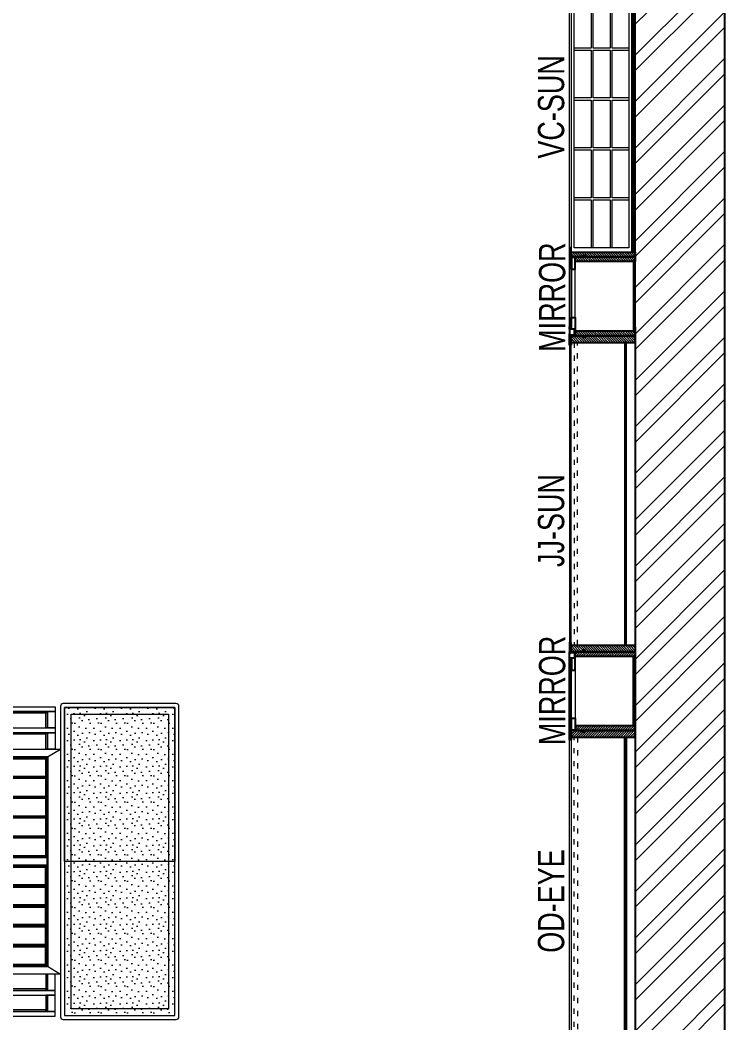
# Model space of a CAD drawing. Header units: feet. Extents: x 3148329 to 3155267, y -6063083 to -6048453.
# Drawn here: x 3152586 to 3155267, y -6056108 to -6052297 of the extents above; entities that cross this region are included whole.
import ezdxf

# ---------------------------------------------------------------- set-up
doc = ezdxf.new("R2010")
doc.units = ezdxf.units.FT
doc.header["$LTSCALE"] = 33
doc.header["$MEASUREMENT"] = 0
doc.linetypes.add('ACAD_ISO03W100', pattern=[30, 12, -18])
doc.linetypes.add('HIDDEN2', pattern=[4.7624999999999975, 3.174999999999998, -1.587499999999999])
doc.layers.add('A-WALL', color=1, linetype='Continuous')
for name, color, linetype, lineweight in [('LENS-DIM', 252, 'Continuous', 5), ('LENS-HATCH', 251, 'Continuous', 5), ('LENS_TEXT', 31, 'Continuous', 5), ('LK-FF&E FLOOR', 1, 'Continuous', 9), ('LK-FF&E WALL', 1, 'Continuous', 9), ('LN-ELEVATION-1', 81, 'Continuous', 25), ('LN-ELEVATION-2', 103, 'Continuous', 20), ('LN-ELEVATION-3', 125, 'Continuous', 18), ('LN-ELEVATION-4', 145, 'Continuous', 13), ('LN-ELEVATION-5', 167, 'Continuous', 5), ('LN-HATCH', 251, 'Continuous', 0), ('PLANO-TXT', 252, 'Continuous', 5)]:
    doc.layers.add(name, color=color, linetype=linetype, lineweight=lineweight)
doc.styles.add('LK TXT', font='GILC____.TTF', dxfattribs={"height": 100})
pattern_1 = [(45, (7858054.083674966, 3504049.203216764), (-4.490128060534575, 4.490128060534575), [])]

# ---------------------------------------------------------------- blocks, each defined once
blk = doc.blocks.new('MIRROR')
at = {"layer": 'LN-HATCH', "ltscale": 0.5}
h = blk.add_hatch(dxfattribs=at)
h.set_pattern_fill('ANSI31', color=256, scale=2)
h.set_pattern_definition([(45, (4060433.741624544, 1708720.786904081), (-4.490128060534575, 4.490128060534575), [])])
h.paths.add_polyline_path([(212.944788963403, 101.3407590774622), (230.944788963403, 101.3407590774622), (230.944788963403, -127.6592409225377), (212.944788963403, -127.6592409225377)])
h.paths.add_polyline_path([(230.944788963403, 95.34075907746227), (494.9447889634027, 95.34075907746227), (494.9447889634027, 101.3407590774622), (230.944788963403, 101.3407590774622)])
h.paths.add_polyline_path([(512.9447889634027, 101.3407590774622), (494.9447889634027, 101.3407590774622), (494.9447889634027, -127.6592409225377), (512.9447889634027, -127.6592409225377)])
at = {"layer": 'Defpoints'}
blk.add_lwpolyline([(512.9447889634027, 101.3407590774622), (212.944788963403, 101.3407590774622), (212.944788963403, -148.6592409225377), (512.9447889634027, -148.6592409225377)], close=True, dxfattribs=at)
at = {"layer": 'LN-ELEVATION-1'}
for points in [[(212.944788963403, 101.3407590774622), (230.944788963403, 101.3407590774622), (230.944788963403, -127.6592409225377), (212.944788963403, -127.6592409225377)], [(230.944788963403, 95.34075907746227), (494.9447889634027, 95.34075907746227), (494.9447889634027, 101.3407590774622), (230.944788963403, 101.3407590774622)], [(512.9447889634027, 101.3407590774622), (494.9447889634027, 101.3407590774622), (494.9447889634027, -127.6592409225377), (512.9447889634027, -127.6592409225377)], [(259.944788963403, -141.6592409225377), (259.944788963403, -127.6592409225377), (214.944788963403, -127.6592409225377), (214.944788963403, -148.6592409225377), (223.944788963403, -148.6592409225377), (223.944788963403, -147.1592409225377), (216.444788963403, -147.1592409225377), (216.444788963403, -141.6592409225377)], [(442.944788963403, -141.6592409225377), (442.944788963403, -127.6592409225377), (487.9447889634028, -127.6592409225377), (487.9447889634028, -148.6592409225377), (478.9447889634026, -148.6592409225377), (478.9447889634026, -147.1592409225377), (486.4447889634027, -147.1592409225377), (486.4447889634027, -141.6592409225377)], [(504.944788963403, -148.6592409225377), (504.944788963403, -147.1592409225377), (509.444788963403, -147.1592409225377), (509.444788963403, -129.1592409225377), (487.9447889634028, -129.1592409225377), (487.9447889634028, -127.6592409225377), (510.9447889634028, -127.6592409225377), (510.9447889634028, -148.6592409225377)]]:
    blk.add_lwpolyline(points, close=True, dxfattribs=at)
at = {"layer": 'LN-ELEVATION-2', "color": 4, "lineweight": 0}
blk.add_lwpolyline([(216.444788963403, -141.6592409225377), (486.4447889634027, -141.6592409225377), (486.4447889634027, -147.1592409225377), (216.444788963403, -147.1592409225377)], close=True, dxfattribs=at)
at = {"layer": 'LN-ELEVATION-2'}
blk.add_lwpolyline([(259.944788963403, -141.6592409225377), (442.944788963403, -141.6592409225377), (442.944788963403, -127.6592409225377), (259.944788963403, -127.6592409225377)], close=True, dxfattribs=at)
at = {"layer": 'LN-ELEVATION-4', "ltscale": 0.5}
blk.add_line((478.9447889634026, -148.6592409225377), (223.944788963403, -148.6592409225377), dxfattribs=at)
blk = doc.blocks.new('VC HD 1200')
at = {"layer": 'LN-HATCH', "ltscale": 0.5}
h = blk.add_hatch(dxfattribs=at)
h.set_pattern_fill('ANSI31', color=256, scale=2)
h.set_pattern_definition([(45, (3760859.752907088, 1795248.935917533), (-4.490128060534575, 4.490128060534575), [])])
h.paths.add_polyline_path([(-1200, 250), (-1200, 60), (-1194, 60), (-1194, 50), (-1200, 50), (-1200, 6), (-1182, 6), (-1182, 250)])
h = blk.add_hatch(dxfattribs=at)
h.set_pattern_fill('ANSI31', color=256, scale=2)
h.set_pattern_definition(pattern_1)
h.paths.add_polyline_path([(0, 250), (0, 60), (-6, 60), (-6, 50), (0, 50), (0, 6), (-18, 6), (-18, 250)])
h = blk.add_hatch(dxfattribs=at)
h.set_pattern_fill('ANSI31', color=256, scale=2)
h.set_pattern_definition([(45, (7858047.083674965, 3504049.203216764), (-4.490128060534575, 4.490128060534575), [])])
h.paths.add_polyline_path([(-1165, 6), (-1165, 0), (-1200, 0), (-1200, 6)])
h = blk.add_hatch(dxfattribs=at)
h.set_pattern_fill('ANSI31', color=256, scale=2)
h.set_pattern_definition(pattern_1)
h.paths.add_polyline_path([(-28, 6), (-28, 0), (0, 0), (0, 6)])
at = {"layer": 'LN-ELEVATION-1', "ltscale": 0.5}
for points in [[(-1200, 250), (-1200, 60), (-1194, 60), (-1194, 50), (-1200, 50), (-1200, 6), (-1182, 6), (-1182, 250)], [(-18, 238), (-1182, 238), (-1182, 244), (-18, 244)], [(0, 250), (0, 60), (-6, 60), (-6, 50), (0, 50), (0, 6), (-18, 6), (-18, 250)], [(-1165, 6), (-1165, 0), (-1200, 0), (-1200, 6)], [(-35, 6), (-35, 0), (0, 0), (0, 6)]]:
    blk.add_lwpolyline(points, close=True, dxfattribs=at)
at = {"layer": 'LN-ELEVATION-3', "ltscale": 0.5}
for p, q in [((-1182, 250), (-18, 250)), ((-1165, 6), (-35, 6)), ((-35, 0), (-1165, 0))]:
    blk.add_line(p, q, dxfattribs=at)
for points in [[(-1165.000000000465, 226), (-35, 226), (-35, 18), (-1165.000000000465, 18)], [(-1165.000000000465, 226), (-983.3333333334886, 226), (-983.3333333334886, 162), (-1165.000000000465, 162)], [(-975.3333333334886, 226), (-793.6666666665112, 226), (-793.6666666665112, 162), (-975.3333333334886, 162)], [(-785.6666666665112, 226), (-603.9999999995342, 226), (-603.9999999995342, 162), (-785.6666666665112, 162)], [(-595.9999999995342, 226), (-414.3333333325572, 226), (-414.3333333325572, 162), (-595.9999999995342, 162)], [(-406.3333333325572, 226), (-224.6666666655801, 226), (-224.6666666655801, 162), (-406.3333333325572, 162)], [(-216.6666666655801, 226), (-34.99999999860302, 226), (-34.99999999860302, 162), (-216.6666666655801, 162)], [(-1165.000000000465, 90), (-983.3333333334886, 90), (-983.3333333334886, 154), (-1165.000000000465, 154)], [(-975.3333333334886, 154), (-793.6666666665112, 154), (-793.6666666665112, 90), (-975.3333333334886, 90)], [(-785.6666666665112, 154), (-603.9999999995342, 154), (-603.9999999995342, 90), (-785.6666666665112, 90)], [(-595.9999999995342, 154), (-414.3333333325572, 154), (-414.3333333325572, 90), (-595.9999999995342, 90)], [(-406.3333333325572, 154), (-224.6666666655801, 154), (-224.6666666655801, 90), (-406.3333333325572, 90)], [(-216.6666666655801, 154), (-34.99999999860302, 154), (-34.99999999860302, 90), (-216.6666666655801, 90)], [(-1165.000000000465, 82), (-983.3333333334886, 82), (-983.3333333334886, 18), (-1165.000000000465, 18)], [(-975.3333333334886, 82), (-793.6666666665112, 82), (-793.6666666665112, 18), (-975.3333333334886, 18)], [(-785.6666666665112, 82), (-603.9999999995342, 82), (-603.9999999995342, 18), (-785.6666666665112, 18)], [(-595.9999999995342, 82), (-414.3333333325572, 82), (-414.3333333325572, 18), (-595.9999999995342, 18)], [(-406.3333333325572, 82), (-224.6666666655801, 82), (-224.6666666655801, 18), (-406.3333333325572, 18)], [(-216.6666666655801, 82), (-34.99999999860302, 82), (-34.99999999860302, 18), (-216.6666666655801, 18)]]:
    blk.add_lwpolyline(points, close=True, dxfattribs=at)
blk = doc.blocks.new('A$C833728e1')
at = {"layer": 'LN-HATCH'}
h = blk.add_hatch(dxfattribs=at)
h.set_pattern_fill('ANSI32', color=256, scale=333, angle=180)
h.set_pattern_definition([(225, (-6260930.089527684, 5280203.047569703), (88.29995930067012, -88.29995930067015), []), (225, (-6260988.95616712, 5280203.047569703), (88.29995930067012, -88.29995930067015), [])])
h.paths.add_polyline_path([(4039.498601331375, 5375.317361555062), (698.5759105691686, 5375.317361555062), (698.5759105691686, 5090.091657181271), (3698.309710829519, 5090.091657181271), (3698.309710829519, 365.3691566465422), (3698.309710829519, -6929.025615117513), (4039.498601331375, -6929.025615117513)])
at = {"layer": 'A-WALL'}
for p, q in [((4039.498601331375, -6929.025615117513), (4039.498601331375, 5375.317361555062)), ((3698.309710829519, 365.3691566465422), (3698.309710829519, 5090.091657181271)), ((3698.309710829519, 365.3691566465422), (3698.309710829519, -6929.025615117513))]:
    blk.add_line(p, q, dxfattribs=at)
blk = doc.blocks.new('JJ SH 1200')
at = {"layer": 'LN-HATCH', "ltscale": 0.5}
h = blk.add_hatch(dxfattribs=at)
h.set_pattern_fill('ANSI31', color=256, scale=2)
h.set_pattern_definition([(45, (4097187.330767878, 1708800.267299229), (-4.490128060534575, 4.490128060534575), [])])
h.paths.add_polyline_path([(792.0591651862488, 220), (792.0591651862488, 30), (786.0591651862486, 30), (786.0591651862486, 20), (792.0591651862488, 20), (792.0591651862488, -24), (767.0591651862488, -24), (767.0591651862488, 220)])
h.paths.add_polyline_path([(-382.9408348137513, 180), (767.0591651862488, 180), (767.0591651862488, 186), (-382.9408348137513, 186)])
h.paths.add_polyline_path([(757.0591651862486, -24), (757.0591651862486, -30), (792.0591651862488, -30), (792.0591651862488, -24)])
h.paths.add_polyline_path([(-407.9408348137512, 220), (-407.9408348137512, 30), (-401.9408348137512, 30), (-401.9408348137512, 20), (-407.9408348137512, 20), (-407.9408348137512, -24), (-382.9408348137513, -24), (-382.9408348137513, 220)])
h.paths.add_polyline_path([(-372.9408348137513, -24), (-372.9408348137513, -30), (-407.9408348137512, -30), (-407.9408348137512, -24)])
at = {"layer": 'LN-ELEVATION-1', "ltscale": 0.5}
for points in [[(-407.9408348137512, 220), (-407.9408348137512, 30), (-401.9408348137512, 30), (-401.9408348137512, 20), (-407.9408348137512, 20), (-407.9408348137512, -24), (-382.9408348137513, -24), (-382.9408348137513, 220)], [(792.0591651862488, 220), (792.0591651862488, 30), (786.0591651862486, 30), (786.0591651862486, 20), (792.0591651862488, 20), (792.0591651862488, -24), (767.0591651862488, -24), (767.0591651862488, 220)], [(-382.9408348137513, 180), (767.0591651862488, 180), (767.0591651862488, 186), (-382.9408348137513, 186)], [(-372.9408348137513, -24), (-372.9408348137513, -30), (-407.9408348137512, -30), (-407.9408348137512, -24)], [(757.0591651862486, -24), (757.0591651862486, -30), (792.0591651862488, -30), (792.0591651862488, -24)]]:
    blk.add_lwpolyline(points, close=True, dxfattribs=at)
at = {"layer": 'LN-ELEVATION-3', "ltscale": 0.5}
for p, q in [((767.0591651862488, 220), (-382.9408348137513, 220)), ((757.0591651862486, -24), (-372.9408348137513, -24)), ((-372.9408348137513, -30), (757.0591651862486, -30))]:
    blk.add_line(p, q, dxfattribs=at)
at = {"layer": 'LN-ELEVATION-4', "linetype": 'ACAD_ISO03W100', "ltscale": 0.05}
blk.add_lwpolyline([(767.0591651862488, 0), (-382.9408348137513, 0), (-382.9408348137513, -12), (767.0591651862488, -12)], close=True, dxfattribs=at)
blk = doc.blocks.new('ffgd')
at = {"layer": 'LN-ELEVATION-4', "linetype": 'ACAD_ISO03W100', "ltscale": 0.1}
blk.add_lwpolyline([(0, 47.31184294237753), (0, -41.46233547315932), (-20, -41.46233547315932), (-20, 47.31184294237753)], close=True, dxfattribs=at)
at = {"layer": 'LN-ELEVATION-5', "linetype": 'ACAD_ISO03W100', "ltscale": 0.1}
for p, q in [((-159.8999999999068, 165.715584376594), (-159.8999999999068, 47.31184294237753)), ((-159.6999999997206, 165.715584376594), (-159.6999999997206, 47.31184294237753)), ((-159.3999999999068, 165.715584376594), (-159.3999999999068, 47.31184294237753)), ((-159, 165.715584376594), (-159, 47.31184294237753)), ((-158.5, 165.715584376594), (-158.5, 47.31184294237753)), ((-157.8999999999068, 165.715584376594), (-157.8999999999068, 47.31184294237753)), ((-157.1000000000931, 165.715584376594), (-157.1000000000931, 47.31184294237753)), ((-156.1000000000931, 165.715584376594), (-156.1000000000931, 47.31184294237753)), ((-154.1000000000931, 165.715584376594), (-154.1000000000931, 47.31184294237753)), ((-151.1000000000931, 165.715584376594), (-151.1000000000931, 47.31184294237753)), ((-146.1000000000931, 165.715584376594), (-146.1000000000931, 47.31184294237753)), ((-141.1000000000931, 165.715584376594), (-141.1000000000931, 47.31184294237753)), ((-135.1000000000931, 165.715584376594), (-135.1000000000931, 47.31184294237753)), ((-128.1000000000931, 165.715584376594), (-128.1000000000931, 47.31184294237753)), ((-120.1000000000931, 165.715584376594), (-120.1000000000931, 47.31184294237753)), ((-111.1000000000931, 165.715584376594), (-111.1000000000931, 47.31184294237753)), ((-102.1000000000931, 165.715584376594), (-102.1000000000931, 47.31184294237753)), ((-85, 165.715584376594), (-85, 47.31184294237753)), ((65, 165.715584376594), (65, 47.31184294237753)), ((82.10000000009315, 165.715584376594), (82.10000000009315, 47.31184294237753)), ((91.10000000009312, 165.715584376594), (91.10000000009312, 47.31184294237753)), ((100.1000000000931, 165.715584376594), (100.1000000000931, 47.31184294237753)), ((108.1000000000931, 165.715584376594), (108.1000000000931, 47.31184294237753)), ((115.1000000000931, 165.715584376594), (115.1000000000931, 47.31184294237753)), ((121.1000000000931, 165.715584376594), (121.1000000000931, 47.31184294237753)), ((126.1000000000931, 165.715584376594), (126.1000000000931, 47.31184294237753)), ((131.1000000000931, 165.715584376594), (131.1000000000931, 47.31184294237753)), ((134.1000000000931, 165.715584376594), (134.1000000000931, 47.31184294237753)), ((136.1000000000931, 165.715584376594), (136.1000000000931, 47.31184294237753)), ((137.1000000000931, 165.715584376594), (137.1000000000931, 47.31184294237753)), ((137.8999999999068, 165.715584376594), (137.8999999999068, 47.31184294237753)), ((138.5, 165.715584376594), (138.5, 47.31184294237753)), ((139, 165.715584376594), (139, 47.31184294237753)), ((139.3999999999067, 165.715584376594), (139.3999999999067, 47.31184294237753)), ((139.6999999997206, 165.715584376594), (139.6999999997206, 47.31184294237753)), ((139.8999999999068, 165.715584376594), (139.8999999999068, 47.31184294237753)), ((-159.8999999999068, -41.46233547315932), (-159.8999999999068, -159.8660769073758)), ((-159.6999999997206, -41.46233547315932), (-159.6999999997206, -159.8660769073758)), ((-159.3999999999068, -41.46233547315932), (-159.3999999999068, -159.8660769073758)), ((-159, -41.46233547315932), (-159, -159.8660769073758)), ((-158.5, -41.46233547315932), (-158.5, -159.8660769073758)), ((-157.8999999999068, -41.46233547315932), (-157.8999999999068, -159.8660769073758)), ((-157.1000000000931, -41.46233547315932), (-157.1000000000931, -159.8660769073758)), ((-156.1000000000931, -41.46233547315932), (-156.1000000000931, -159.8660769073758)), ((-154.1000000000931, -41.46233547315932), (-154.1000000000931, -159.8660769073758)), ((-151.1000000000931, -41.46233547315932), (-151.1000000000931, -159.8660769073758)), ((-146.1000000000931, -41.46233547315932), (-146.1000000000931, -159.8660769073758)), ((-141.1000000000931, -41.46233547315932), (-141.1000000000931, -159.8660769073758)), ((-135.1000000000931, -41.46233547315932), (-135.1000000000931, -159.8660769073758)), ((-128.1000000000931, -41.46233547315932), (-128.1000000000931, -159.8660769073758)), ((-120.1000000000931, -41.46233547315932), (-120.1000000000931, -159.8660769073758)), ((-111.1000000000931, -41.46233547315932), (-111.1000000000931, -159.8660769073758)), ((-102.1000000000931, -41.46233547315932), (-102.1000000000931, -159.8660769073758)), ((-85, -41.46233547315932), (-85, -159.8660769073758)), ((65, -41.46233547315932), (65, -159.8660769073758)), ((82.10000000009315, -41.46233547315932), (82.10000000009315, -159.8660769073758)), ((91.10000000009312, -41.46233547315932), (91.10000000009312, -159.8660769073758)), ((100.1000000000931, -41.46233547315932), (100.1000000000931, -159.8660769073758)), ((108.1000000000931, -41.46233547315932), (108.1000000000931, -159.8660769073758)), ((115.1000000000931, -41.46233547315932), (115.1000000000931, -159.8660769073758)), ((121.1000000000931, -41.46233547315932), (121.1000000000931, -159.8660769073758)), ((126.1000000000931, -41.46233547315932), (126.1000000000931, -159.8660769073758)), ((131.1000000000931, -41.46233547315932), (131.1000000000931, -159.8660769073758)), ((134.1000000000931, -41.46233547315932), (134.1000000000931, -159.8660769073758)), ((136.1000000000931, -41.46233547315932), (136.1000000000931, -159.8660769073758)), ((137.1000000000931, -41.46233547315932), (137.1000000000931, -159.8660769073758)), ((137.8999999999068, -41.46233547315932), (137.8999999999068, -159.8660769073758)), ((138.5, -41.46233547315932), (138.5, -159.8660769073758)), ((139, -41.46233547315932), (139, -159.8660769073758)), ((139.3999999999067, -41.46233547315932), (139.3999999999067, -159.8660769073758)), ((139.6999999997206, -41.46233547315932), (139.6999999997206, -159.8660769073758)), ((139.8999999999068, -41.46233547315932), (139.8999999999068, -159.8660769073758))]:
    blk.add_line(p, q, dxfattribs=at)
for points in [[(140, 72.9897628070321), (140, 165.715584376594), (-160, 165.715584376594), (-160, 72.9897628070321)], [(140, -67.14025533781387), (140, -159.8660769073758), (-160, -159.8660769073758), (-160, -67.14025533781387)]]:
    blk.add_lwpolyline(points, dxfattribs=at)
for points in [[(140, 72.9897628070321), (140, 47.31184294237753), (-160, 47.31184294237753), (-160, 72.9897628070321)], [(140, -41.46233547315932), (140, -67.14025533781387), (-160, -67.14025533781387), (-160, -41.46233547315932)]]:
    blk.add_lwpolyline(points, close=True, dxfattribs=at)
blk = doc.blocks.new('EURO 1040 x 1175')
at = {"layer": 'LN-ELEVATION-1'}
for points in [[(-470, -327.434990927577), (470, -327.434990927577), (470, 467.5650090724229), (-470, 467.5650090724229)], [(-470, 85.06500907242298), (470, 85.06500907242298), (470, 467.5650090724229), (-470, 467.5650090724229)], [(-283.2000000029802, 85.06500907242298), (-277.2000000029802, 85.06500907242298), (-277.2000000029802, 467.5650090724229), (-283.2000000029802, 467.5650090724229)], [(-96.40000000596046, 85.06500907242298), (-90.40000000596045, 85.06500907242298), (-90.40000000596045, 467.5650090724229), (-96.40000000596046, 467.5650090724229)], [(90.3999999910593, 85.06500907242298), (96.3999999910593, 85.06500907242298), (96.3999999910593, 467.5650090724229), (90.3999999910593, 467.5650090724229)], [(277.1999999880791, 85.06500907242298), (283.1999999880791, 85.06500907242298), (283.1999999880791, 467.5650090724229), (277.1999999880791, 467.5650090724229)], [(-470.0000000149008, 386.565009072423), (-283.2000000029802, 386.565009072423), (-283.2000000029802, 392.565009072423), (-470.0000000149008, 392.565009072423)], [(-277.2000000178814, 386.565009072423), (-96.40000000596046, 386.565009072423), (-96.40000000596046, 392.565009072423), (-277.2000000178814, 392.565009072423)], [(-90.40000002086165, 386.565009072423), (90.3999999910593, 386.565009072423), (90.3999999910593, 392.565009072423), (-90.40000002086165, 392.565009072423)], [(96.39999997615817, 386.565009072423), (277.1999999880791, 386.565009072423), (277.1999999880791, 392.565009072423), (96.39999997615817, 392.565009072423)], [(283.1999999880791, 386.565009072423), (470, 386.565009072423), (470, 392.565009072423), (283.1999999880791, 392.565009072423)], [(-470.0000000149008, 311.190009072423), (-283.2000000029802, 311.190009072423), (-283.2000000029802, 317.190009072423), (-470.0000000149008, 317.190009072423)], [(-277.2000000178814, 311.190009072423), (-96.40000000596046, 311.190009072423), (-96.40000000596046, 317.190009072423), (-277.2000000178814, 317.190009072423)], [(-90.40000002086165, 311.190009072423), (90.3999999910593, 311.190009072423), (90.3999999910593, 317.190009072423), (-90.40000002086165, 317.190009072423)], [(96.39999997615817, 311.190009072423), (277.1999999880791, 311.190009072423), (277.1999999880791, 317.190009072423), (96.39999997615817, 317.190009072423)], [(283.1999999880791, 311.190009072423), (470, 311.190009072423), (470, 317.190009072423), (283.1999999880791, 317.190009072423)], [(-470.0000000149008, 235.815009072423), (-283.2000000029802, 235.815009072423), (-283.2000000029802, 241.815009072423), (-470.0000000149008, 241.815009072423)], [(-277.2000000178814, 235.815009072423), (-96.40000000596046, 235.815009072423), (-96.40000000596046, 241.815009072423), (-277.2000000178814, 241.815009072423)], [(-90.40000002086165, 235.815009072423), (90.3999999910593, 235.815009072423), (90.3999999910593, 241.815009072423), (-90.40000002086165, 241.815009072423)], [(96.39999997615817, 235.815009072423), (277.1999999880791, 235.815009072423), (277.1999999880791, 241.815009072423), (96.39999997615817, 241.815009072423)], [(283.1999999880791, 235.815009072423), (470, 235.815009072423), (470, 241.815009072423), (283.1999999880791, 241.815009072423)], [(-470.0000000149008, 160.440009072423), (-283.2000000029802, 160.440009072423), (-283.2000000029802, 166.440009072423), (-470.0000000149008, 166.440009072423)], [(-277.2000000178814, 160.440009072423), (-96.40000000596046, 160.440009072423), (-96.40000000596046, 166.440009072423), (-277.2000000178814, 166.440009072423)], [(-90.40000002086165, 160.440009072423), (90.3999999910593, 160.440009072423), (90.3999999910593, 166.440009072423), (-90.40000002086165, 166.440009072423)], [(96.39999997615817, 160.440009072423), (277.1999999880791, 160.440009072423), (277.1999999880791, 166.440009072423), (96.39999997615817, 166.440009072423)], [(283.1999999880791, 160.440009072423), (470, 160.440009072423), (470, 166.440009072423), (283.1999999880791, 166.440009072423)], [(-470, 85.06500907242298), (470, 85.06500907242298), (470, 55.06500907242298), (-470, 55.06500907242298)], [(-470, 55.06500907242298), (470, 55.06500907242298), (470, -327.434990927577), (-470, -327.434990927577)], [(-283.2000000029802, 55.06500907242298), (-277.2000000029802, 55.06500907242298), (-277.2000000029802, -327.434990927577), (-283.2000000029802, -327.434990927577)], [(-96.40000000596046, 55.06500907242298), (-90.40000000596045, 55.06500907242298), (-90.40000000596045, -327.434990927577), (-96.40000000596046, -327.434990927577)], [(90.3999999910593, 55.06500907242298), (96.3999999910593, 55.06500907242298), (96.3999999910593, -327.434990927577), (90.3999999910593, -327.434990927577)], [(277.1999999880791, 55.06500907242298), (283.1999999880791, 55.06500907242298), (283.1999999880791, -327.434990927577), (277.1999999880791, -327.434990927577)], [(-470.0000000149008, -20.30999092757702), (-283.2000000029802, -20.30999092757702), (-283.2000000029802, -26.30999092757702), (-470.0000000149008, -26.30999092757702)], [(-277.2000000178814, -20.30999092757702), (-96.40000000596046, -20.30999092757702), (-96.40000000596046, -26.30999092757702), (-277.2000000178814, -26.30999092757702)], [(-90.40000002086165, -20.30999092757702), (90.3999999910593, -20.30999092757702), (90.3999999910593, -26.30999092757702), (-90.40000002086165, -26.30999092757702)], [(96.39999997615817, -20.30999092757702), (277.1999999880791, -20.30999092757702), (277.1999999880791, -26.30999092757702), (96.39999997615817, -26.30999092757702)], [(283.1999999880791, -20.30999092757702), (470, -20.30999092757702), (470, -26.30999092757702), (283.1999999880791, -26.30999092757702)], [(-470.0000000149008, -95.68499092757702), (-283.2000000029802, -95.68499092757702), (-283.2000000029802, -101.684990927577), (-470.0000000149008, -101.684990927577)], [(-277.2000000178814, -95.68499092757702), (-96.40000000596046, -95.68499092757702), (-96.40000000596046, -101.684990927577), (-277.2000000178814, -101.684990927577)], [(-90.40000002086165, -95.68499092757702), (90.3999999910593, -95.68499092757702), (90.3999999910593, -101.684990927577), (-90.40000002086165, -101.684990927577)], [(96.39999997615817, -95.68499092757702), (277.1999999880791, -95.68499092757702), (277.1999999880791, -101.684990927577), (96.39999997615817, -101.684990927577)], [(283.1999999880791, -95.68499092757702), (470, -95.68499092757702), (470, -101.684990927577), (283.1999999880791, -101.684990927577)], [(-470.0000000149008, -171.059990927577), (-283.2000000029802, -171.059990927577), (-283.2000000029802, -177.059990927577), (-470.0000000149008, -177.059990927577)], [(-277.2000000178814, -171.059990927577), (-96.40000000596046, -171.059990927577), (-96.40000000596046, -177.059990927577), (-277.2000000178814, -177.059990927577)], [(-90.40000002086165, -171.059990927577), (90.3999999910593, -171.059990927577), (90.3999999910593, -177.059990927577), (-90.40000002086165, -177.059990927577)], [(96.39999997615817, -171.059990927577), (277.1999999880791, -171.059990927577), (277.1999999880791, -177.059990927577), (96.39999997615817, -177.059990927577)], [(283.1999999880791, -171.059990927577), (470, -171.059990927577), (470, -177.059990927577), (283.1999999880791, -177.059990927577)], [(-470.0000000149008, -246.434990927577), (-283.2000000029802, -246.434990927577), (-283.2000000029802, -252.434990927577), (-470.0000000149008, -252.434990927577)], [(-277.2000000178814, -246.434990927577), (-96.40000000596046, -246.434990927577), (-96.40000000596046, -252.434990927577), (-277.2000000178814, -252.434990927577)], [(-90.40000002086165, -246.434990927577), (90.3999999910593, -246.434990927577), (90.3999999910593, -252.434990927577), (-90.40000002086165, -252.434990927577)], [(96.39999997615817, -246.434990927577), (277.1999999880791, -246.434990927577), (277.1999999880791, -252.434990927577), (96.39999997615817, -252.434990927577)], [(283.1999999880791, -246.434990927577), (470, -246.434990927577), (470, -252.434990927577), (283.1999999880791, -252.434990927577)]]:
    blk.add_lwpolyline(points, close=True, dxfattribs=at)
for points in [[(-283.2000000029802, 461.5650090724228), (-464, 461.5650090724228), (-464, 317.190009072423)], [(-96.40000000596046, 461.5650090724228), (-277.2000000029802, 461.5650090724228)], [(90.3999999910593, 461.5650090724228), (-90.40000000596045, 461.5650090724228)], [(277.1999999880791, 461.5650090724228), (96.3999999910593, 461.5650090724228)], [(464, 317.190009072423), (464, 461.5650090724228), (283.1999999880791, 461.5650090724228)], [(-464, 311.190009072423), (-464, 241.815009072423)], [(464, 241.815009072423), (464, 311.190009072423)], [(-464, 235.815009072423), (-464, 166.440009072423)], [(464, 166.440009072423), (464, 235.815009072423)], [(-464, 160.440009072423), (-464, 91.06500907242297), (-283.2000000029802, 91.06500907242297)], [(283.1999999880791, 91.06500907242297), (464, 91.06500907242297), (464, 160.440009072423)], [(-277.2000000029802, 91.06500907242297), (-96.40000000596046, 91.06500907242297)], [(-90.40000000596045, 91.06500907242297), (90.3999999910593, 91.06500907242297)], [(96.3999999910593, 91.06500907242297), (277.1999999880791, 91.06500907242297)], [(-464, -20.30999092757702), (-464, 49.06500907242298), (-283.2000000029802, 49.06500907242298)], [(-277.2000000029802, 49.06500907242298), (-96.40000000596046, 49.06500907242298)], [(-90.40000000596045, 49.06500907242298), (90.3999999910593, 49.06500907242298)], [(96.3999999910593, 49.06500907242298), (277.1999999880791, 49.06500907242298)], [(283.1999999880791, 49.06500907242298), (464, 49.06500907242298), (464, -20.30999092757702)], [(-464, -95.68499092757702), (-464, -26.30999092757702)], [(464, -26.30999092757702), (464, -95.68499092757702)], [(-464, -171.059990927577), (-464, -101.684990927577)], [(464, -101.684990927577), (464, -171.059990927577)], [(-283.2000000029802, -321.434990927577), (-464, -321.434990927577), (-464, -177.059990927577)], [(464, -177.059990927577), (464, -321.434990927577), (283.1999999880791, -321.434990927577)], [(-96.40000000596046, -321.434990927577), (-277.2000000029802, -321.434990927577)], [(90.3999999910593, -321.434990927577), (-90.40000000596045, -321.434990927577)], [(277.1999999880791, -321.434990927577), (96.3999999910593, -321.434990927577)]]:
    blk.add_lwpolyline(points, dxfattribs=at)
at = {"layer": 'LN-ELEVATION-2'}
blk.add_lwpolyline([(-520, -357.434990927577), (520, -357.434990927577), (520, 497.5650090724228), (-520, 497.5650090724228)], close=True, dxfattribs=at)
for points in [[(-470, 467.5650090724229), (-520, 497.5650090724228)], [(470, 467.5650090724229), (520, 497.5650090724228)], [(-470, -327.434990927577), (-520, -357.434990927577)], [(470, -327.434990927577), (520, -357.434990927577)]]:
    blk.add_lwpolyline(points, dxfattribs=at)
at = {"layer": 'LN-ELEVATION-3'}
for points in [[(-500, 559.5650090724229), (500, 559.5650090724229), (500, 577.5650090724228), (-500, 577.5650090724228)], [(-500, 497.5650090724228), (-470, 497.5650090724228), (-470, 559.5650090724229), (-500, 559.5650090724229)], [(470, 497.5650090724228), (500, 497.5650090724228), (500, 559.5650090724229), (470, 559.5650090724229)], [(-500, -357.434990927577), (-470, -357.434990927577), (-470, -419.434990927577), (-500, -419.434990927577)], [(470, -357.434990927577), (500, -357.434990927577), (500, -419.434990927577), (470, -419.434990927577)], [(-500, -419.434990927577), (500, -419.434990927577), (500, -437.4349909275768), (-500, -437.4349909275768)]]:
    blk.add_lwpolyline(points, close=True, dxfattribs=at)
at = {"layer": 'LN-ELEVATION-4'}
for points in [[(-500, 639.5650090724228), (500, 639.5650090724228), (500, 657.565009072423), (-500, 657.565009072423)], [(-500, 577.5650090724228), (-470, 577.5650090724228), (-470, 639.5650090724228), (-500, 639.5650090724228)], [(470, 577.5650090724228), (500, 577.5650090724228), (500, 639.5650090724228), (470, 639.5650090724228)], [(-470, 497.5650090724228), (-464, 497.5650090724228), (-464, 559.5650090724229), (-470, 559.5650090724229)], [(-464, 553.565009072423), (-283.2000000029802, 553.565009072423), (-283.2000000029802, 559.5650090724229), (-464, 559.5650090724229)], [(-283.2000000029802, 497.5650090724228), (-277.2000000029802, 497.5650090724228), (-277.2000000029802, 559.5650090724229), (-283.2000000029802, 559.5650090724229)], [(-277.2000000029802, 553.565009072423), (-96.40000000596046, 553.565009072423), (-96.40000000596046, 559.5650090724229), (-277.2000000029802, 559.5650090724229)], [(-96.40000000596046, 497.5650090724228), (-90.40000000596045, 497.5650090724228), (-90.40000000596045, 559.5650090724229), (-96.40000000596046, 559.5650090724229)], [(-90.40000000596045, 553.565009072423), (90.3999999910593, 553.565009072423), (90.3999999910593, 559.5650090724229), (-90.40000000596045, 559.5650090724229)], [(90.3999999910593, 497.5650090724228), (96.3999999910593, 497.5650090724228), (96.3999999910593, 559.5650090724229), (90.3999999910593, 559.5650090724229)], [(96.3999999910593, 553.565009072423), (277.1999999880791, 553.565009072423), (277.1999999880791, 559.5650090724229), (96.3999999910593, 559.5650090724229)], [(277.1999999880791, 497.5650090724228), (283.1999999880791, 497.5650090724228), (283.1999999880791, 559.5650090724229), (277.1999999880791, 559.5650090724229)], [(283.1999999880791, 553.565009072423), (463.9999999850988, 553.565009072423), (463.9999999850988, 559.5650090724229), (283.1999999880791, 559.5650090724229)], [(464, 497.5650090724228), (470, 497.5650090724228), (470, 559.5650090724229), (464, 559.5650090724229)], [(-470, -357.434990927577), (-464, -357.434990927577), (-464, -419.434990927577), (-470, -419.434990927577)], [(-283.2000000029802, -357.434990927577), (-277.2000000029802, -357.434990927577), (-277.2000000029802, -419.434990927577), (-283.2000000029802, -419.434990927577)], [(-96.40000000596046, -357.434990927577), (-90.40000000596045, -357.434990927577), (-90.40000000596045, -419.434990927577), (-96.40000000596046, -419.434990927577)], [(90.3999999910593, -357.434990927577), (96.3999999910593, -357.434990927577), (96.3999999910593, -419.434990927577), (90.3999999910593, -419.434990927577)], [(277.1999999880791, -357.434990927577), (283.1999999880791, -357.434990927577), (283.1999999880791, -419.434990927577), (277.1999999880791, -419.434990927577)], [(464, -357.434990927577), (470, -357.434990927577), (470, -419.434990927577), (464, -419.434990927577)], [(-464, -413.4349909275768), (-283.2000000029802, -413.4349909275768), (-283.2000000029802, -419.434990927577), (-464, -419.434990927577)], [(-277.2000000029802, -413.4349909275768), (-96.40000000596046, -413.4349909275768), (-96.40000000596046, -419.434990927577), (-277.2000000029802, -419.434990927577)], [(-90.40000000596045, -413.4349909275768), (90.3999999910593, -413.4349909275768), (90.3999999910593, -419.434990927577), (-90.40000000596045, -419.434990927577)], [(96.3999999910593, -413.4349909275768), (277.1999999880791, -413.4349909275768), (277.1999999880791, -419.434990927577), (96.3999999910593, -419.434990927577)], [(283.1999999880791, -413.4349909275768), (463.9999999850988, -413.4349909275768), (463.9999999850988, -419.434990927577), (283.1999999880791, -419.434990927577)], [(-500, -437.4349909275768), (-470, -437.4349909275768), (-470, -499.4349909275769), (-500, -499.4349909275769)], [(470, -437.4349909275768), (500, -437.4349909275768), (500, -499.4349909275769), (470, -499.4349909275769)], [(-500, -499.4349909275769), (500, -499.4349909275769), (500, -517.434990927577), (-500, -517.434990927577)]]:
    blk.add_lwpolyline(points, close=True, dxfattribs=at)
at = {"layer": 'LN-ELEVATION-5'}
for points in [[(-470, 577.5650090724228), (-464, 577.5650090724228), (-464, 639.5650090724228), (-470, 639.5650090724228)], [(-464, 633.565009072423), (-283.2000000029802, 633.565009072423), (-283.2000000029802, 639.5650090724228), (-464, 639.5650090724228)], [(-283.2000000029802, 577.5650090724228), (-277.2000000029802, 577.5650090724228), (-277.2000000029802, 639.5650090724228), (-283.2000000029802, 639.5650090724228)], [(-277.2000000029802, 633.565009072423), (-96.40000000596046, 633.565009072423), (-96.40000000596046, 639.5650090724228), (-277.2000000029802, 639.5650090724228)], [(-96.40000000596046, 577.5650090724228), (-90.40000000596045, 577.5650090724228), (-90.40000000596045, 639.5650090724228), (-96.40000000596046, 639.5650090724228)], [(-90.40000000596045, 633.565009072423), (90.3999999910593, 633.565009072423), (90.3999999910593, 639.5650090724228), (-90.40000000596045, 639.5650090724228)], [(90.3999999910593, 577.5650090724228), (96.3999999910593, 577.5650090724228), (96.3999999910593, 639.5650090724228), (90.3999999910593, 639.5650090724228)], [(96.3999999910593, 633.565009072423), (277.1999999880791, 633.565009072423), (277.1999999880791, 639.5650090724228), (96.3999999910593, 639.5650090724228)], [(277.1999999880791, 577.5650090724228), (283.1999999880791, 577.5650090724228), (283.1999999880791, 639.5650090724228), (277.1999999880791, 639.5650090724228)], [(283.1999999880791, 633.565009072423), (463.9999999850988, 633.565009072423), (463.9999999850988, 639.5650090724228), (283.1999999880791, 639.5650090724228)], [(464, 577.5650090724228), (470, 577.5650090724228), (470, 639.5650090724228), (464, 639.5650090724228)], [(-470, -437.4349909275768), (-464, -437.4349909275768), (-464, -499.4349909275769), (-470, -499.4349909275769)], [(-283.2000000029802, -437.4349909275768), (-277.2000000029802, -437.4349909275768), (-277.2000000029802, -499.4349909275769), (-283.2000000029802, -499.4349909275769)], [(-96.40000000596046, -437.4349909275768), (-90.40000000596045, -437.4349909275768), (-90.40000000596045, -499.4349909275769), (-96.40000000596046, -499.4349909275769)], [(90.3999999910593, -437.4349909275768), (96.3999999910593, -437.4349909275768), (96.3999999910593, -499.4349909275769), (90.3999999910593, -499.4349909275769)], [(277.1999999880791, -437.4349909275768), (283.1999999880791, -437.4349909275768), (283.1999999880791, -499.4349909275769), (277.1999999880791, -499.4349909275769)], [(464, -437.4349909275768), (470, -437.4349909275768), (470, -499.4349909275769), (464, -499.4349909275769)], [(-464, -493.4349909275769), (-283.2000000029802, -493.4349909275769), (-283.2000000029802, -499.4349909275769), (-464, -499.4349909275769)], [(-277.2000000029802, -493.4349909275769), (-96.40000000596046, -493.4349909275769), (-96.40000000596046, -499.4349909275769), (-277.2000000029802, -499.4349909275769)], [(-90.40000000596045, -493.4349909275769), (90.3999999910593, -493.4349909275769), (90.3999999910593, -499.4349909275769), (-90.40000000596045, -499.4349909275769)], [(96.3999999910593, -493.4349909275769), (277.1999999880791, -493.4349909275769), (277.1999999880791, -499.4349909275769), (96.3999999910593, -499.4349909275769)], [(283.1999999880791, -493.4349909275769), (463.9999999850988, -493.4349909275769), (463.9999999850988, -499.4349909275769), (283.1999999880791, -499.4349909275769)]]:
    blk.add_lwpolyline(points, close=True, dxfattribs=at)
at = {"layer": 'LENS-DIM'}
blk.add_blockref('ffgd', (10, 67.14025533781387), dxfattribs=at)
blk = doc.blocks.new('2 seater bench')
at = {"layer": 'LENS-HATCH', "lineweight": 0}
h = blk.add_hatch(dxfattribs=at)
h.set_pattern_fill('STIP1', color=177, scale=100, angle=269.9999999999999, pattern_type=2)
h.set_pattern_definition([(270, (6617251.078707985, -170421.6063060569), (100, -1.516e-13), [0, -100]), (270, (6617235.078707984, -170433.6063060569), (100, -1.516e-13), [0, -100]), (270, (6617211.078707985, -170428.6063060569), (100, -1.516e-13), [0, -100]), (270, (6617188.078707985, -170463.6063060569), (100, -1.516e-13), [0, -100]), (270, (6617224.078707985, -170460.6063060569), (100, -1.516e-13), [0, -100]), (270, (6617248.078707985, -170487.6063060569), (100, -1.516e-13), [0, -100]), (270, (6617255.078707985, -170452.6063060569), (100, -1.516e-13), [0, -100]), (270, (6617214.078707985, -170494.6063060569), (100, -1.516e-13), [0, -100]), (270, (6617182.078707985, -170489.6063060569), (100, -1.516e-13), [0, -100]), (270, (6617167.078707985, -170415.6063060568), (100, -1.516e-13), [0, -100]), (270, (6617187.078707985, -170433.6063060569), (100, -1.516e-13), [0, -100]), (270, (6617168.078707984, -170447.6063060569), (100, -1.516e-13), [0, -100]), (270, (6617232.078707985, -170508.6063060569), (100, -1.516e-13), [0, -100]), (270, (6617207.078707984, -170476.6063060568), (100, -1.516e-13), [0, -100]), (270, (6617240.078707984, -170468.6063060569), (100, -1.516e-13), [0, -100]), (270, (6617231.078707984, -170485.6063060569), (100, -1.516e-13), [0, -100]), (270, (6617204.078707985, -170449.6063060568), (100, -1.516e-13), [0, -100]), (270, (6617258.078707984, -170477.6063060569), (100, -1.516e-13), [0, -100]), (270, (6617199.078707984, -170508.6063060569), (100, -1.516e-13), [0, -100]), (270, (6617169.078707985, -170505.6063060569), (100, -1.516e-13), [0, -100])])
h.paths.add_polyline_path([(585, 210), (0, 210), (0, -210), (585, -210)])
h.paths.add_polyline_path([(0, 245), (0, -210)])
h.paths.add_polyline_path([(-585, 210), (0, 210), (0, -210), (-585, -210)])
at = {"layer": 'LN-ELEVATION-2', "ltscale": 0.5}
for points in [[(-585, 210), (0, 210), (0, -210), (-585, -210)], [(585.0000000009313, 210), (0, 210), (0, -210), (585.0000000009313, -210)]]:
    blk.add_lwpolyline(points, close=True, dxfattribs=at)
at = {"layer": 'LN-ELEVATION-5', "ltscale": 0.5}
blk.add_lwpolyline([(590, 225), (-590, 225, 0.4142135623730951), (-600, 215), (-600, -215, 0.4142135623730951), (-590, -225), (590, -225, 0.4142135623730951), (600, -215), (600, 215, 0.4142135623730951)], format="xyb", close=True, dxfattribs=at)
blk.add_lwpolyline([(585, 210), (-585, 210), (-585, -210), (585, -210)], close=True, dxfattribs=at)
at = {"layer": 'LN-ELEVATION-5', "linetype": 'HIDDEN2', "ltscale": 11}
blk.add_lwpolyline([(-560, 185), (560.0000000009313, 185), (560.0000000009313, -185), (-560, -185)], close=True, dxfattribs=at)

msp = doc.modelspace()

# ---------------------------------------------------------------- block references
at = {"layer": 'LENS-DIM', "color": 2}
msp.add_blockref('A$C833728e1', (3151227.120974207, -6053828.823898745), dxfattribs=at)
at = {"layer": 'LK-FF&E FLOOR', "xscale": -1}
msp.add_blockref('EURO 1040 x 1175', (3152219.882575953, -6055564.402048445), dxfattribs=at)
at = {"layer": 'LK-FF&E FLOOR', "rotation": 270}
msp.add_blockref('2 seater bench', (3152964.882575953, -6055494.337039373), dxfattribs=at)
at = {"layer": 'LK-FF&E WALL', "rotation": 270}
for name, p in [('VC HD 1200', (3154675.430685037, -6053197.118417829)), ('MIRROR', (3154824.08992596, -6052984.173628865)), ('JJ SH 1200', (3154705.430685037, -6053905.059252643))]:
    msp.add_blockref(name, p, dxfattribs=at)
at = {"layer": 'LK-FF&E WALL', "xscale": -1, "rotation": 270}
for name, p in [('MIRROR', (3154824.08992596, -6055210.063206792)), ('JJ SH 1200', (3154705.430685037, -6055789.177583014))]:
    msp.add_blockref(name, p, dxfattribs=at)

# ---------------------------------------------------------------- texts
at = {"layer": 'LENS_TEXT', "linetype": 'Continuous', "ltscale": 3, "char_height": 100, "width": 324.4738372093023, "attachment_point": 5, "style": 'LK TXT'}
for insert, rotation in [((3154609.936925199, -6053349.932986264), 90.00000000000003), ((3154609.936925199, -6054844.303849392), 89.99999999999999)]:
    msp.add_mtext('{\\C7;MIRROR}', dxfattribs=dict(at, insert=insert, rotation=rotation))
at = {"layer": 'PLANO-TXT', "linetype": 'Continuous', "ltscale": 3, "char_height": 100, "width": 244.6773255813953, "attachment_point": 5, "rotation": 90.00000000000007, "style": 'LK TXT'}
for s, insert in [('VC-SUN ', (3154605.904022778, -6052627.15047984)), ('JJ-SUN', (3154605.904022778, -6054198.770001703)), ('OD-EYE', (3154605.904022778, -6055644.454106044))]:
    msp.add_mtext(s, dxfattribs=dict(at, insert=insert))

doc.saveas('drawing.dxf')
